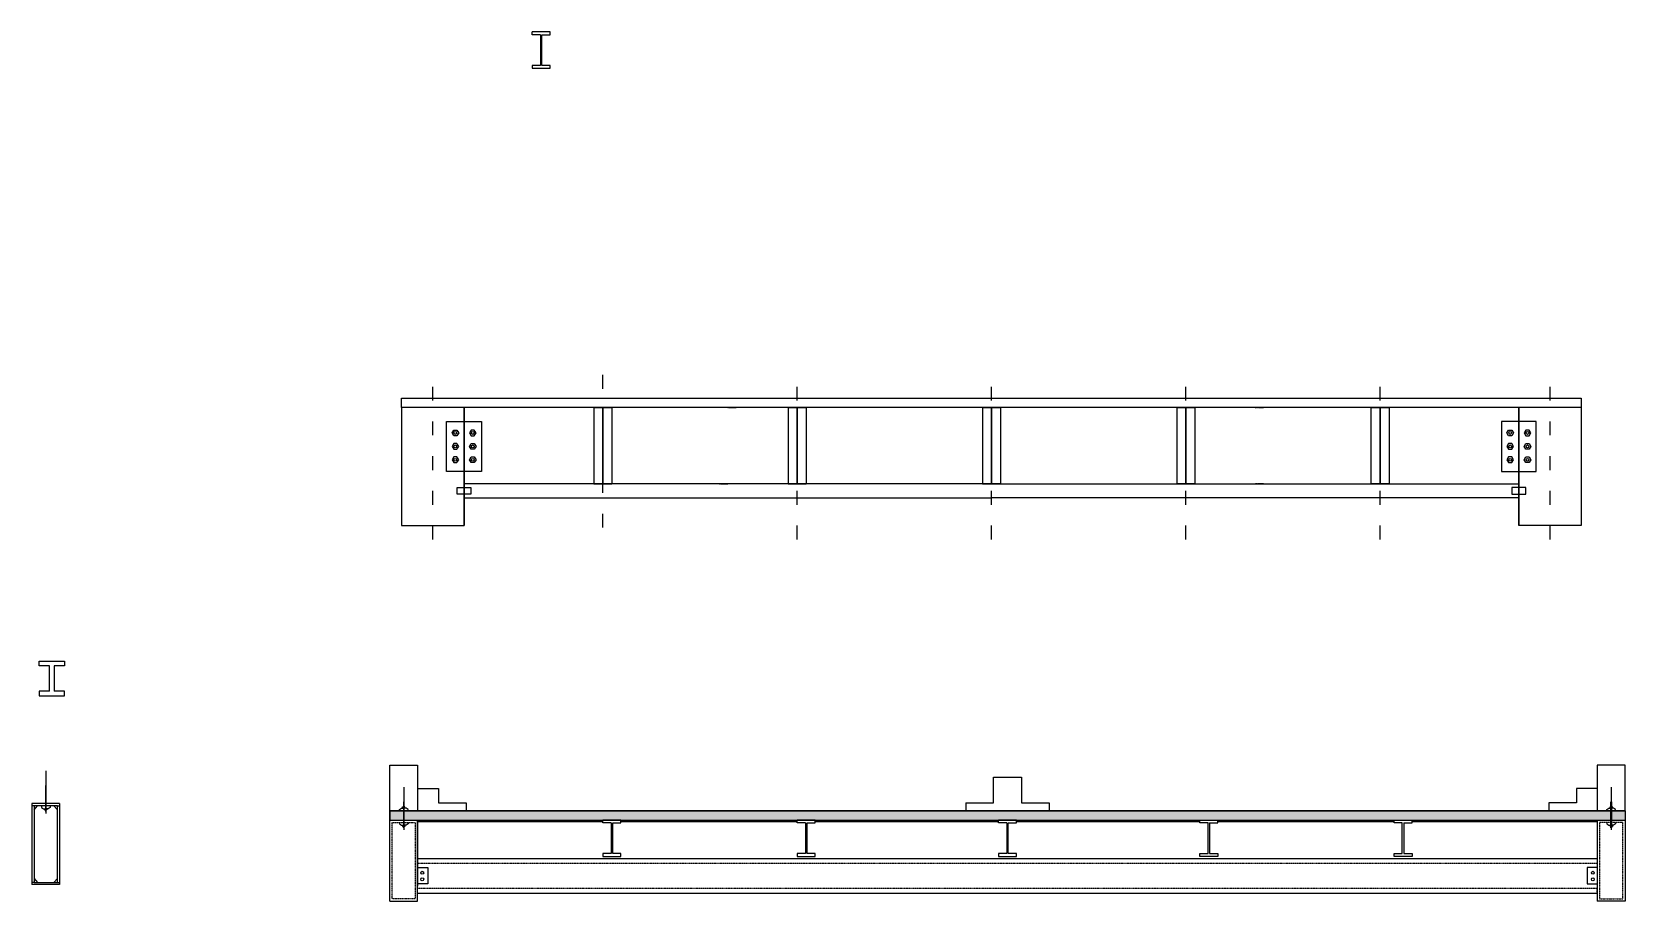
# Model space of a CAD drawing. Header units: feet. Extents: x 733 to 2110, y 610 to 1361.
import ezdxf

# ---------------------------------------------------------------- set-up
doc = ezdxf.new("R2010")
doc.units = ezdxf.units.FT
doc.header["$MEASUREMENT"] = 0
for name, pattern in [('ACAD_ISO03W100', [30, 12, -18]), ('CENTER2', [1.125, 0.75, -0.125, 0.125, -0.125]), ('HIDDEN2', [0.1875, 0.125, -0.0625])]:
    doc.linetypes.add(name, pattern=pattern)

msp = doc.modelspace()

# ---------------------------------------------------------------- hatches: boundary and pattern name
at = {"linetype": 'CENTER2'}
h = msp.add_hatch(dxfattribs=at)
h.set_pattern_fill('AR-CONC', color=256)
h.set_pattern_definition([(50, (0, 0), (7.172602, -0.627521), [0.75, -8.25]), (355, (0, 0), (-1.387513, 7.521921), [0.6, -6.6]), (100.45144, (0.598, -0.052), (5.785088, 6.8944), [0.637402, -7.01142]), (46.1842, (0, 2), (10.672413, -1.655193), [1.125, -12.375]), (96.63564, (0.889, 1.862), (9.34662, 9.741186), [0.956103, -10.51714]), (351.18416, (0, 2), (9.34662, 9.741186), [0.9, -9.9]), (21, (1, 1.5), (5.96907, -4.026189), [0.75, -8.25]), (326, (1, 1.5), (2.433153, 7.2515), [0.6, -6.6]), (71.45144, (1.4974, 1.1645), (8.402224, 3.225312), [0.637402, -7.01142]), (37.5, (0, 0), (0.1215986, 3.3289385), [0, -6.52, 0, -6.7, 0, -6.625]), (7.5, (0, 0), (2.6306954, 3.944117), [0, -3.82, 0, -6.37, 0, -2.525]), (327.5, (-2.23, 0), (5.3382244, -0.2255487), [0, -2.5, 0, -7.8, 0, -10.35]), (317.5, (-3.23, 0), (5.831862, 1.00105), [0, -3.25, 0, -5.18, 0, -7.35])])
h.paths.add_polyline_path([(2110.4, 688), (2086.4, 688), (1042.4, 688), (1042.4, 680), (1066.4, 680), (2110.4, 680)])

# ---------------------------------------------------------------- linework, layer by layer
at = {"linetype": 'ACAD_ISO03W100'}
for p, q in [((1226.5, 932.8), (1226.5, 1077.7)), ((1079.5, 922.6), (1079.5, 1067.5)), ((1394.5, 922.6), (1394.5, 1067.5)), ((1562.5, 922.6), (1562.5, 1067.5)), ((1730.5, 922.6), (1730.5, 1067.5)), ((1898.5, 922.6), (1898.5, 1067.5)), ((2045.5, 922.6), (2045.5, 1067.5))]:
    msp.add_line(p, q, dxfattribs=at)
for p, q in [((1052.5, 1044.6), (1070.5, 1044.6)), ((1052.5, 1036.6), (1052.5, 1044.6)), ((1052.5, 1044.6), (1052.5, 1044.6)), ((2072.5, 1036.6), (1052.5, 1036.6)), ((1052.5, 1036.6), (1052.5, 934.6)), ((1070.5, 1044.6), (1094.5, 1044.6)), ((1094.5, 1044.6), (1238.5, 1044.6)), ((1106.5, 1036.6), (1106.5, 934.6)), ((1106.5, 934.6), (1106.5, 1036.6)), ((1218.7, 1036.6), (1218.7, 970.6)), ((1234.3, 1036.6), (1234.3, 970.6)), ((1234.3, 1036.6), (1234.3, 970.6)), ((1238.5, 1044.6), (1382.5, 1044.6)), ((1382.5, 1044.6), (1526.5, 1044.6)), ((1386.7, 1036.6), (1386.7, 970.6)), ((1402.3, 1036.6), (1402.3, 970.6)), ((1402.3, 1036.6), (1402.3, 970.6)), ((1526.5, 1044.6), (1550.5, 1044.6)), ((1550.5, 1044.6), (1574.5, 1044.6)), ((1562.5, 1036.6), (1554.7, 1036.6)), ((1554.7, 1036.6), (1554.7, 970.6)), ((1562.5, 1036.6), (1570.3, 1036.6)), ((1570.3, 1036.6), (1570.3, 970.6)), ((1570.3, 1036.6), (1570.3, 970.6)), ((1574.5, 1044.6), (1598.5, 1044.6)), ((1598.5, 1044.6), (1742.5, 1044.6)), ((1722.7, 1036.6), (1722.7, 970.6)), ((1722.7, 1036.6), (1722.7, 970.6)), ((1738.3, 1036.6), (1738.3, 970.6)), ((1742.5, 1044.6), (1886.5, 1044.6)), ((1886.5, 1044.6), (2030.5, 1044.6)), ((1890.7, 1036.6), (1890.7, 970.6)), ((1890.7, 1036.6), (1890.7, 970.6)), ((1906.3, 1036.6), (1906.3, 970.6)), ((2018.5, 1036.6), (2018.5, 934.6)), ((2018.5, 934.6), (2018.5, 1036.6)), ((2030.5, 1044.6), (2054.5, 1044.6)), ((2054.5, 1044.6), (2072.5, 1044.6)), ((2072.5, 1044.6), (2072.5, 1036.6)), ((2072.5, 1036.6), (2072.5, 934.6)), ((1562.5, 970.6), (1106.5, 970.6)), ((1554.7, 970.6), (1562.5, 970.6)), ((1570.3, 970.6), (1562.5, 970.6)), ((1562.5, 970.6), (2018.5, 970.6)), ((1106.5, 958.6), (1562.5, 958.6)), ((2018.5, 958.6), (1562.5, 958.6)), ((1052.5, 934.6), (1106.5, 934.6)), ((1106.5, 934.6), (1106.5, 934.6)), ((2072.5, 934.6), (2018.5, 934.6)), ((2018.5, 934.6), (2018.5, 934.6)), ((739.1, 817.4), (761.1, 817.4)), ((739.1, 813.4), (739.1, 817.4)), ((748.1, 813.4), (739.1, 813.4)), ((748.1, 791.4), (748.1, 813.4)), ((761.1, 813.4), (752.1, 813.4)), ((752.1, 813.4), (752.1, 791.4)), ((761.1, 817.4), (761.1, 813.4)), ((748.1, 791.4), (739.1, 791.4)), ((739.1, 791.4), (739.1, 787.4)), ((739.1, 787.4), (761.1, 787.4)), ((761.1, 791.4), (752.1, 791.4)), ((761.1, 787.4), (761.1, 791.4)), ((744.9, 722.7), (744.9, 685.8)), ((1042.4, 688), (1042.4, 727.5)), ((1042.4, 727.5), (1066.4, 727.5)), ((1066.4, 727.5), (1066.4, 707.4)), ((1564.4, 717), (1576.4, 717)), ((1564.4, 694.9), (1564.4, 717)), ((1564.4, 717), (1588.4, 717)), ((1588.4, 717), (1588.4, 694.9)), ((2110.4, 727.5), (2086.4, 727.5)), ((2086.4, 727.5), (2086.4, 707.4)), ((2110.4, 688), (2110.4, 727.5)), ((744.6, 709.9), (744.6, 687.5)), ((745.1, 687.5), (745.1, 709.9)), ((1054.4, 708.5), (1054.4, 671.5)), ((1066.4, 707.4), (1084.4, 707.4)), ((1066.4, 707.4), (1066.4, 688)), ((1066.4, 707.4), (1084.4, 707.4)), ((1084.4, 707.4), (1084.4, 694.9)), ((2086.4, 707.4), (2068.4, 707.4)), ((2086.4, 707.4), (2068.4, 707.4)), ((2068.4, 707.4), (2068.4, 694.9)), ((2086.4, 707.4), (2086.4, 688)), ((2098.4, 708.5), (2098.4, 671.5)), ((732.9, 694.2), (732.9, 624.2)), ((756.9, 694.2), (732.9, 694.2)), ((734.9, 692.2), (732.9, 692.2)), ((734.9, 689), (737.8, 692.2)), ((741.2, 692.2), (741.2, 691)), ((741.2, 691), (742.9, 689.7)), ((742.9, 689.7), (744.9, 689.7)), ((743.9, 689.7), (743.9, 688.8)), ((743.9, 688.8), (744.9, 688.8)), ((745.1, 688.8), (744.6, 688.8)), ((746.9, 689.7), (744.9, 689.7)), ((745.9, 688.8), (744.9, 688.8)), ((745.9, 689.7), (745.9, 688.8)), ((748.6, 691), (746.9, 689.7)), ((748.6, 692.2), (748.6, 691)), ((754.9, 689), (751.9, 692.2)), ((754.9, 692.2), (756.9, 692.2)), ((756.9, 694.2), (756.9, 626.2)), ((1050.7, 689.2), (1052.4, 690.4)), ((1050.7, 688), (1050.7, 689.2)), ((1052.4, 690.4), (1054.4, 690.4)), ((1053.4, 690.4), (1053.4, 691.4)), ((1053.4, 691.4), (1054.4, 691.4)), ((1054.2, 695.7), (1054.2, 673.2)), ((1054.2, 695.7), (1054.7, 695.7)), ((1055.4, 691.4), (1054.4, 691.4)), ((1056.4, 690.4), (1054.4, 690.4)), ((1054.7, 673.2), (1054.7, 695.7)), ((1055.4, 690.4), (1055.4, 691.4)), ((1058.2, 689.2), (1056.4, 690.4)), ((1058.2, 688), (1058.2, 689.2)), ((1084.4, 694.9), (1108.4, 694.9)), ((1108.4, 694.9), (1108.4, 688)), ((1540.4, 694.9), (1564.4, 694.9)), ((1540.4, 694.9), (1540.4, 688)), ((1588.4, 694.9), (1612.4, 694.9)), ((1612.4, 694.9), (1612.4, 688)), ((2068.4, 694.9), (2044.4, 694.9)), ((2044.4, 694.9), (2044.4, 688)), ((2094.7, 689.2), (2096.4, 690.4)), ((2094.7, 688), (2094.7, 689.2)), ((2096.4, 690.4), (2098.4, 690.4)), ((2097.4, 690.4), (2097.4, 691.4)), ((2097.4, 691.4), (2098.4, 691.4)), ((2098.2, 673.2), (2098.2, 695.7)), ((2099.4, 691.4), (2098.4, 691.4)), ((2100.4, 690.4), (2098.4, 690.4)), ((2098.7, 695.7), (2098.7, 673.2)), ((2099.4, 690.4), (2099.4, 691.4)), ((2102.2, 689.2), (2100.4, 690.4)), ((2102.2, 688), (2102.2, 689.2)), ((744.6, 687.5), (745.1, 687.5)), ((1042.4, 688), (2110.4, 688)), ((1042.4, 610), (1042.4, 688)), ((1042.4, 688), (1042.4, 680)), ((1066.4, 688), (1042.4, 688)), ((1042.4, 680), (2110.4, 680)), ((1042.4, 680), (1066.4, 680)), ((1050.7, 678), (1050.7, 676.7)), ((1050.7, 676.7), (1052.4, 675.5)), ((1052.4, 675.5), (1054.4, 675.5)), ((1053.4, 675.5), (1053.4, 674.5)), ((1056.4, 675.5), (1054.4, 675.5)), ((1055.4, 675.5), (1055.4, 674.5)), ((1058.2, 676.7), (1056.4, 675.5)), ((1058.2, 678), (1058.2, 676.7)), ((1084.4, 688), (1066.4, 688)), ((1066.4, 610), (1066.4, 680)), ((1066.4, 680), (1066.4, 646.8)), ((1066.4, 680), (1066.4, 678.7)), ((1066.4, 678.7), (1226.6, 678.7)), ((1108.4, 688), (1084.4, 688)), ((1540.4, 688), (1108.4, 688)), ((1242.2, 678.7), (1394.6, 678.7)), ((1410.2, 678.7), (1568.6, 678.7)), ((1564.4, 688), (1540.4, 688)), ((1588.4, 688), (1564.4, 688)), ((1584.2, 678.7), (1742.6, 678.7)), ((1612.4, 688), (1588.4, 688)), ((2044.4, 688), (1612.4, 688)), ((1758.2, 678.7), (1910.6, 678.7)), ((1926.2, 678.7), (2086.4, 678.7)), ((2068.4, 688), (2044.4, 688)), ((2086.4, 688), (2068.4, 688)), ((2110.4, 688), (2086.4, 688)), ((2110.4, 688), (2086.4, 688)), ((2086.4, 680), (2086.4, 610)), ((2094.7, 678), (2094.7, 676.7)), ((2094.7, 676.7), (2096.4, 675.5)), ((2096.4, 675.5), (2098.4, 675.5)), ((2097.4, 675.5), (2097.4, 674.5)), ((2100.4, 675.5), (2098.4, 675.5)), ((2099.4, 675.5), (2099.4, 674.5)), ((2102.2, 676.7), (2100.4, 675.5)), ((2102.2, 678), (2102.2, 676.7)), ((2110.4, 688), (2110.4, 610)), ((2110.4, 688), (2110.4, 610)), ((2110.4, 688), (2110.4, 680)), ((1053.4, 674.5), (1054.4, 674.5)), ((1054.7, 674.5), (1054.2, 674.5)), ((1054.2, 673.2), (1054.7, 673.2)), ((1055.4, 674.5), (1054.4, 674.5)), ((2097.4, 674.5), (2098.4, 674.5)), ((2098.2, 674.5), (2098.7, 674.5)), ((2098.7, 673.2), (2098.2, 673.2)), ((2099.4, 674.5), (2098.4, 674.5)), ((1066.4, 646.8), (2086.4, 646.8)), ((1066.4, 646.8), (1066.4, 622.8)), ((1066.4, 639), (1075.3, 639)), ((1075.3, 639), (1075.3, 625)), ((2086.4, 639), (2077.6, 639)), ((2077.6, 639), (2077.6, 625)), ((734.9, 626.2), (732.9, 626.2)), ((756.9, 624.2), (732.9, 624.2)), ((734.9, 629.4), (737.8, 626.2)), ((754.9, 629.4), (751.9, 626.2)), ((754.9, 626.2), (756.9, 626.2)), ((756.9, 626.2), (756.9, 624.2)), ((1075.3, 625), (1066.4, 625)), ((2077.6, 625), (2086.4, 625)), ((1042.4, 610), (1066.4, 610)), ((1066.4, 616.8), (2086.4, 616.8)), ((2110.4, 610), (2086.4, 610))]:
    msp.add_line(p, q)
at = {"linetype": 'CENTER2'}
for p, q in [((1106.5, 1036.6), (1106.5, 1018.6)), ((1334.5, 1036.6), (1327.3, 1036.6)), ((1334.5, 1036.6), (1341.7, 1036.6)), ((1790.5, 1036.6), (1783.3, 1036.6)), ((1790.5, 1036.6), (1797.7, 1036.6)), ((2018.5, 1036.6), (2018.5, 1018.6)), ((1106.5, 970.6), (1106.5, 958.6)), ((1106.5, 970.6), (1106.5, 968.6)), ((1327.3, 970.6), (1334.5, 970.6)), ((1341.7, 970.6), (1334.5, 970.6)), ((1783.3, 970.6), (1790.5, 970.6)), ((1797.7, 970.6), (1790.5, 970.6)), ((2018.5, 970.6), (2018.5, 958.6)), ((2018.5, 970.6), (2018.5, 968.6)), ((1066.4, 646.8), (1066.4, 642.8)), ((2086.4, 616.8), (2086.4, 620.8))]:
    msp.add_line(p, q, dxfattribs=at)
at = {"lineweight": 30}
for p, q in [((1218.7, 1036.6), (1234.3, 1036.6)), ((1226.5, 1036.6), (1226.5, 970.6)), ((1386.7, 1036.6), (1402.3, 1036.6)), ((1394.5, 1036.6), (1394.5, 970.6)), ((1570.3, 1036.6), (1554.7, 1036.6)), ((1562.5, 1036.6), (1562.5, 970.6)), ((1738.3, 1036.6), (1722.7, 1036.6)), ((1730.5, 1036.6), (1730.5, 970.6)), ((1906.3, 1036.6), (1890.7, 1036.6)), ((1898.5, 1036.6), (1898.5, 970.6)), ((1218.7, 970.6), (1234.3, 970.6)), ((1386.7, 970.6), (1402.3, 970.6)), ((1570.3, 970.6), (1554.7, 970.6)), ((1738.3, 970.6), (1722.7, 970.6)), ((1906.3, 970.6), (1890.7, 970.6))]:
    msp.add_line(p, q, dxfattribs=at)
at = {"linetype": 'HIDDEN2'}
for p, q in [((1066.4, 642.8), (2086.4, 642.8)), ((2086.4, 620.8), (1066.4, 620.8))]:
    msp.add_line(p, q, dxfattribs=at)
for points in [[(1172.6, 1358.8), (1172.6, 1332.3), (1165.5, 1332.3), (1165.5, 1329.9), (1181.1, 1329.9), (1181.1, 1332.3), (1173.9, 1332.3), (1173.9, 1358.8), (1181.1, 1358.8), (1181.1, 1361.3), (1165.5, 1361.3)], [(1172.6, 1358.8), (1165.5, 1358.8), (1165.5, 1361.3)], [(1233.8, 677.5), (1233.8, 651), (1226.6, 651), (1226.6, 648.6), (1242.2, 648.6), (1242.2, 651), (1235.1, 651), (1235.1, 677.5), (1242.2, 677.5), (1242.2, 680), (1226.6, 680)], [(1233.8, 677.5), (1226.6, 677.5), (1226.6, 680)], [(1401.8, 677.5), (1401.8, 651), (1394.6, 651), (1394.6, 648.6), (1410.2, 648.6), (1410.2, 651), (1403.1, 651), (1403.1, 677.5), (1410.2, 677.5), (1410.2, 680), (1394.6, 680)], [(1401.8, 677.5), (1394.6, 677.5), (1394.6, 680)], [(1575.8, 677.5), (1575.8, 651), (1568.6, 651), (1568.6, 648.6), (1584.2, 648.6), (1584.2, 651), (1577.1, 651), (1577.1, 677.5), (1584.2, 677.5), (1584.2, 680), (1568.6, 680)], [(1575.8, 677.5), (1568.6, 677.5), (1568.6, 680)], [(1751.1, 677.5), (1751.1, 651), (1758.2, 651), (1758.2, 648.6), (1742.6, 648.6), (1742.6, 651), (1749.8, 651), (1749.8, 677.5), (1742.6, 677.5), (1742.6, 680), (1758.2, 680)], [(1751.1, 677.5), (1758.2, 677.5), (1758.2, 680)], [(1919.1, 677.5), (1919.1, 651), (1926.2, 651), (1926.2, 648.6), (1910.6, 648.6), (1910.6, 651), (1917.8, 651), (1917.8, 677.5), (1910.6, 677.5), (1910.6, 680), (1926.2, 680)], [(1919.1, 677.5), (1926.2, 677.5), (1926.2, 680)]]:
    msp.add_lwpolyline(points)
at = {"linetype": 'Continuous'}
for points in [[(1121.5, 1024.6), (1121.5, 981.4), (1091.5, 981.4), (1091.5, 1024.6), (1106.5, 1024.6)], [(2003.5, 1024.6), (2003.5, 981.4), (2033.5, 981.4), (2033.5, 1024.6), (2018.5, 1024.6)], [(1100.4, 1017.1), (1101.9, 1014.6), (1100.4, 1012.2), (1097.6, 1012.2), (1096.2, 1014.6), (1097.6, 1017.1)], [(1112.6, 1017.1), (1111.2, 1014.6), (1112.6, 1012.2), (1115.4, 1012.2), (1116.9, 1014.6), (1115.4, 1017.1)], [(2012.4, 1017.1), (2013.9, 1014.6), (2012.4, 1012.2), (2009.6, 1012.2), (2008.2, 1014.6), (2009.6, 1017.1)], [(2024.6, 1017.1), (2023.2, 1014.6), (2024.6, 1012.2), (2027.4, 1012.2), (2028.9, 1014.6), (2027.4, 1017.1)], [(1100.4, 1000.6), (1101.9, 1003), (1100.4, 1005.5), (1097.6, 1005.5), (1096.2, 1003), (1097.6, 1000.6)], [(1100.4, 989), (1101.9, 991.4), (1100.4, 993.9), (1097.6, 993.9), (1096.2, 991.4), (1097.6, 989)], [(1112.6, 1000.6), (1111.2, 1003), (1112.6, 1005.5), (1115.4, 1005.5), (1116.9, 1003), (1115.4, 1000.6)], [(1112.6, 989), (1111.2, 991.4), (1112.6, 993.9), (1115.4, 993.9), (1116.9, 991.4), (1115.4, 989)], [(2012.4, 1000.6), (2013.9, 1003), (2012.4, 1005.5), (2009.6, 1005.5), (2008.2, 1003), (2009.6, 1000.6)], [(2012.4, 989), (2013.9, 991.4), (2012.4, 993.9), (2009.6, 993.9), (2008.2, 991.4), (2009.6, 989)], [(2024.6, 1000.6), (2023.2, 1003), (2024.6, 1005.5), (2027.4, 1005.5), (2028.9, 1003), (2027.4, 1000.6)], [(2024.6, 989), (2023.2, 991.4), (2024.6, 993.9), (2027.4, 993.9), (2028.9, 991.4), (2027.4, 989)], [(1112.5, 967.6), (1112.5, 961.6), (1100.5, 961.6), (1100.5, 967.6), (1106.5, 967.6), (1106.5, 967.6)], [(2012.5, 967.6), (2012.5, 961.6), (2024.5, 961.6), (2024.5, 967.6), (2018.5, 967.6), (2018.5, 967.6)]]:
    msp.add_lwpolyline(points, close=True, dxfattribs=at)
msp.add_lwpolyline([(734.9, 692.2), (734.9, 626.2), (744.9, 626.2), (754.9, 626.2), (754.9, 692.2), (744.9, 692.2)], close=True)
at = {"linetype": 'HIDDEN2'}
for points in [[(1064.4, 678), (1064.4, 612), (1054.4, 612), (1044.4, 612), (1044.4, 678), (1054.4, 678)], [(2088.4, 678), (2088.4, 612), (2098.4, 612), (2108.4, 612), (2108.4, 678), (2098.4, 678)]]:
    msp.add_lwpolyline(points, close=True, dxfattribs=at)
at = {"linetype": 'Continuous'}
for centre in [(1099, 1014.6), (1114, 1014.6), (2011, 1014.6), (2026, 1014.6), (1099, 1003), (1099, 991.4), (1114, 1003), (1114, 991.4), (2011, 1003), (2011, 991.4), (2026, 1003), (2026, 991.4), (1070.4, 634.5), (2082.5, 634.5), (1070.4, 628.8), (2082.5, 628.8)]:
    msp.add_circle(centre, 1.23, dxfattribs=at)

doc.saveas('drawing.dxf')
